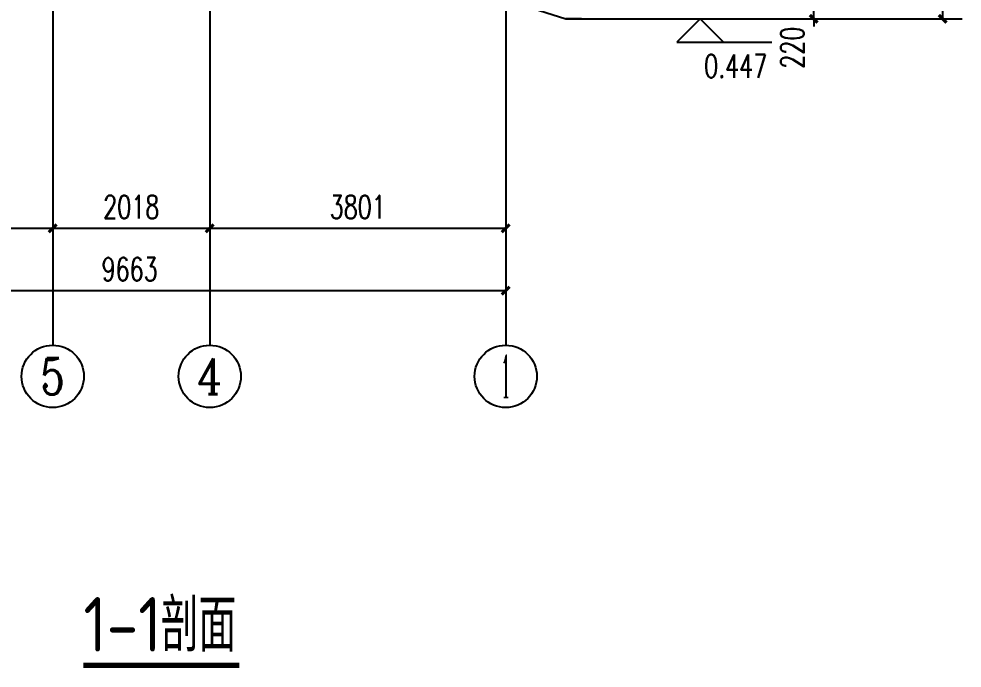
# Model space of a CAD drawing. Extents: x -20250 to 331240, y -699 to 63168.
# Drawn here: x 192385 to 204501, y -692 to 7645 of the extents above; entities that cross this region are included whole.
import ezdxf
from ezdxf.enums import TextEntityAlignment as Align

# ---------------------------------------------------------------- set-up
doc = ezdxf.new("R2010")
doc.units = 0
doc.header["$LTSCALE"] = 1000
doc.header["$MEASUREMENT"] = 0
for name, color, linetype in [('AXIS', 3, 'Continuous'), ('AXIS_TEXT', 7, 'Continuous'), ('DIM_ELEV', 3, 'Continuous'), ('DIM_SYMB', 3, 'Continuous'), ('DOTE', 1, 'Continuous'), ('PUB_DIM', 3, 'Continuous'), ('PUB_TEXT', 7, 'Continuous'), ('WALL', 9, 'Continuous')]:
    doc.layers.add(name, color=color, linetype=linetype)
doc.styles.add('_TCH_AXIS', font='COMPLEX', dxfattribs={"bigfont": 'GBCBIG'})
doc.styles.add('_TCH_DIM', font='SIMPLEX', dxfattribs={"bigfont": 'GBCBIG'})
doc.styles.add('_TCH_DIM_T3', font='SIMPLEX', dxfattribs={"width": 0.705882, "bigfont": 'GBCBIG'})
doc.styles.get("Standard").update_dxf_attribs({"font": 'gbenor.shx', "bigfont": 'gbcbig.shx'})
doc.dimstyles.new('_TCH_ARCH&&100', dxfattribs={"dimtxt": 297.5, "dimasz": 100, "dimexe": 250, "dimexo": 300, "dimgap": 126.25, "dimtad": 1, "dimdec": 0, "dimzin": 0, "dimdsep": 46, "dimtxsty": '_TCH_DIM_T3', "dimblk": 'ARCHTICK', "dimcen": 0.09, "dimclrt": 7, "dimazin": 2, "dimtfac": 1, "dimtdec": 0, "dimtix": 1, "dimtmove": 2, "dimatfit": 3, "dimfxl": 1, "dimtolj": 1, "dimtzin": 0, "dimarcsym": 0})

# ---------------------------------------------------------------- blocks, each defined once
blk = doc.blocks.new('_ArchTick')
at = {"color": 0, "linetype": 'ByBlock', "const_width": 0.4}
blk.add_lwpolyline([(-0.5, -0.5), (0.5, 0.5)], dxfattribs=at)
blk = doc.blocks.new('*D22')
at = {"layer": 'AXIS', "color": 0, "lineweight": -2, "transparency": 16777216}
for p, q in [((188975, 7155), (188975, 4705)), ((192820, 7155), (192820, 4705)), ((192820, 4955), (188975, 4955))]:
    blk.add_line(p, q, dxfattribs=at)
at = {"layer": 'Defpoints', "color": 0, "transparency": 16777216}
for p in [(188975, 7455), (192820, 7455), (188975, 4955)]:
    blk.add_point(p, dxfattribs=at)
at = {"layer": 'AXIS', "color": 0, "lineweight": -2, "transparency": 16777216, "xscale": 100, "yscale": 100, "zscale": 100, "rotation": 180.0000000000002}
blk.add_blockref('_ArchTick', (188975, 4955), dxfattribs=at)
at = {"layer": 'AXIS', "color": 0, "lineweight": -2, "transparency": 16777216, "xscale": 100, "yscale": 100, "zscale": 100}
blk.add_blockref('_ArchTick', (192820, 4955), dxfattribs=at)
at = {"layer": 'AXIS', "color": 7, "transparency": 16777216, "insert": (190898, 5230), "char_height": 297.5, "attachment_point": 5, "style": '_TCH_DIM_T3'}
blk.add_mtext('\\A1;3844', dxfattribs=at)
blk = doc.blocks.new('*D23')
at = {"layer": 'AXIS', "color": 0, "lineweight": -2, "transparency": 16777216}
for p, q in [((192820, 7155), (192820, 4705)), ((194837, 7155), (194837, 4705)), ((194837, 4955), (192820, 4955))]:
    blk.add_line(p, q, dxfattribs=at)
at = {"layer": 'Defpoints', "color": 0, "transparency": 16777216}
for p in [(192820, 7455), (194837, 7455), (192820, 4955)]:
    blk.add_point(p, dxfattribs=at)
at = {"layer": 'AXIS', "color": 0, "lineweight": -2, "transparency": 16777216, "xscale": 100, "yscale": 100, "zscale": 100, "rotation": 180}
blk.add_blockref('_ArchTick', (192820, 4955), dxfattribs=at)
at = {"layer": 'AXIS', "color": 0, "lineweight": -2, "transparency": 16777216, "xscale": 100, "yscale": 100, "zscale": 100}
blk.add_blockref('_ArchTick', (194837, 4955), dxfattribs=at)
at = {"layer": 'AXIS', "color": 7, "transparency": 16777216, "insert": (193828, 5230), "char_height": 297.5, "attachment_point": 5, "style": '_TCH_DIM_T3'}
blk.add_mtext('\\A1;2018', dxfattribs=at)
blk = doc.blocks.new('*D24')
at = {"layer": 'AXIS', "color": 0, "lineweight": -2, "transparency": 16777216}
for p, q in [((194837, 7155), (194837, 4705)), ((198638, 7155), (198638, 4705)), ((198638, 4955), (194837, 4955))]:
    blk.add_line(p, q, dxfattribs=at)
at = {"layer": 'Defpoints', "color": 0, "transparency": 16777216}
for p in [(194837, 7455), (198638, 7455), (194837, 4955)]:
    blk.add_point(p, dxfattribs=at)
at = {"layer": 'AXIS', "color": 0, "lineweight": -2, "transparency": 16777216, "xscale": 100, "yscale": 100, "zscale": 100, "rotation": 180.0000000000002}
blk.add_blockref('_ArchTick', (194837, 4955), dxfattribs=at)
at = {"layer": 'AXIS', "color": 0, "lineweight": -2, "transparency": 16777216, "xscale": 100, "yscale": 100, "zscale": 100}
blk.add_blockref('_ArchTick', (198638, 4955), dxfattribs=at)
at = {"layer": 'AXIS', "color": 7, "transparency": 16777216, "insert": (196738, 5230), "char_height": 297.5, "attachment_point": 5, "style": '_TCH_DIM_T3'}
blk.add_mtext('\\A1;3801', dxfattribs=at)
blk = doc.blocks.new('*D54')
at = {"layer": 'Defpoints', "color": 0, "transparency": 16777216}
for p in [(201137, 16744), (204251, 16744), (201137, 7645)]:
    blk.add_point(p, dxfattribs=at)
at = {"layer": 'PUB_DIM', "color": 0, "lineweight": -2, "transparency": 16777216}
for p, q in [((201437, 16744), (204501, 16744)), ((204251, 7645), (204251, 16744)), ((201437, 7645), (204501, 7645))]:
    blk.add_line(p, q, dxfattribs=at)
at = {"layer": 'PUB_DIM', "color": 0, "lineweight": -2, "transparency": 16777216, "xscale": 100, "yscale": 100, "zscale": 100}
for p, rotation in [((204251, 16744), 90), ((204251, 7645), 270)]:
    blk.add_blockref('_ArchTick', p, dxfattribs=dict(at, rotation=rotation))
at = {"layer": 'PUB_DIM', "color": 7, "transparency": 16777216, "insert": (203976, 12194), "char_height": 297.5, "attachment_point": 5, "rotation": 90, "style": '_TCH_DIM_T3'}
blk.add_mtext('\\A1;9100', dxfattribs=at)
blk = doc.blocks.new('*D55')
at = {"layer": 'Defpoints', "color": 0, "transparency": 16777216}
for p in [(200837, 7865), (202594, 7865), (200837, 7645)]:
    blk.add_point(p, dxfattribs=at)
at = {"layer": 'PUB_DIM', "color": 0, "lineweight": -2, "transparency": 16777216}
for p, q in [((202594, 7865), (202594, 7965)), ((201137, 7865), (202844, 7865)), ((202594, 7645), (202594, 7865)), ((201137, 7645), (202844, 7645)), ((202594, 7645), (202594, 7545))]:
    blk.add_line(p, q, dxfattribs=at)
at = {"layer": 'PUB_DIM', "color": 0, "lineweight": -2, "transparency": 16777216, "xscale": 100, "yscale": 100, "zscale": 100}
for p, rotation in [((202594, 7865), 270), ((202594, 7645), 90)]:
    blk.add_blockref('_ArchTick', p, dxfattribs=dict(at, rotation=rotation))
at = {"layer": 'PUB_DIM', "color": 7, "transparency": 16777216, "insert": (202319, 7275), "char_height": 297.5, "attachment_point": 5, "rotation": 90, "style": '_TCH_DIM_T3'}
blk.add_mtext('\\A1;220', dxfattribs=at)
blk = doc.blocks.new('*D111')
at = {"layer": 'AXIS', "color": 0, "lineweight": -2, "transparency": 16777216}
for p, q in [((188975, 7155), (188975, 3905)), ((198638, 7155), (198638, 3905)), ((188975, 4155), (198638, 4155))]:
    blk.add_line(p, q, dxfattribs=at)
at = {"layer": 'Defpoints', "color": 0, "transparency": 16777216}
for p in [(188975, 7455), (198638, 7455), (198638, 4155)]:
    blk.add_point(p, dxfattribs=at)
at = {"layer": 'AXIS', "color": 0, "lineweight": -2, "transparency": 16777216, "xscale": 100, "yscale": 100, "zscale": 100, "rotation": 180}
blk.add_blockref('_ArchTick', (188975, 4155), dxfattribs=at)
at = {"layer": 'AXIS', "color": 0, "lineweight": -2, "transparency": 16777216, "xscale": 100, "yscale": 100, "zscale": 100}
blk.add_blockref('_ArchTick', (198638, 4155), dxfattribs=at)
at = {"layer": 'AXIS', "color": 7, "transparency": 16777216, "insert": (193807, 4430), "char_height": 297.5, "attachment_point": 5, "style": '_TCH_DIM_T3'}
blk.add_mtext('\\A1;9663', dxfattribs=at)

msp = doc.modelspace()

# ---------------------------------------------------------------- linework, layer by layer
at = {"layer": 'AXIS'}
for p, q in [((192819.7, 7454.5, 0), (192819.7, 3454.5, 0)), ((194837.3, 7454.5, 0), (194837.3, 3454.5, 0)), ((198638.3, 7454.5, 0), (198638.3, 3454.5, 0))]:
    msp.add_line(p, q, dxfattribs=at)
for centre in [(192819.7, 3054.5), (194837.3, 3054.5), (198638.3, 3054.5)]:
    msp.add_circle(centre, 400, dxfattribs=at)
at = {"layer": 'DIM_ELEV'}
for p, q in [((200410.3, 7644.6), (201437.4, 7644.6)), ((201137.4, 7644.6), (200837.4, 7344.6)), ((201137.4, 7644.6), (201437.4, 7344.6)), ((200837.4, 7344.6), (202057.4, 7344.6))]:
    msp.add_line(p, q, dxfattribs=at)
at = {"layer": 'DIM_SYMB', "const_width": 70}
msp.add_lwpolyline([(193214.1, -656.6), (195217, -656.6)], dxfattribs=at)
at = {"layer": 'DOTE'}
for p, q in [((192819.7, 7864.9, 0), (192819.7, 7454.5, 0)), ((194837.3, 7864.9, 0), (194837.3, 7454.5, 0)), ((198638.3, 7864.9, 0), (198638.3, 7454.5, 0))]:
    msp.add_line(p, q, dxfattribs=at)
at = {"layer": 'DOTE', "elevation": 0}
msp.add_lwpolyline([(199411, 7644.6), (202243.7, 7644.6)], dxfattribs=at)
at = {"layer": 'WALL'}
for points in [[(198721.4, 7864.9, 0), (199411, 7644.6, 0)], [(199612.1, 7644.6, 0), (199411, 7644.6, 0)]]:
    msp.add_polyline3d(points, dxfattribs=at)

# ---------------------------------------------------------------- texts
at = {"layer": 'AXIS_TEXT', "style": '_TCH_AXIS'}
for s, height, p, p2 in [('5', 465.9, (192664.4, 2821.5), (192975, 2821.5)), ('4', 455.7, (194674.6, 2826.7), (195000, 2826.7)), ('1', 544.8, (198573.4, 2782.1), (198703.1, 2782.1))]:
    msp.add_text(s, height=height, dxfattribs=at).set_placement(p, p2, align=Align.FIT)
at = {"layer": 'PUB_TEXT', "style": '_TCH_DIM', "width": 0.705882}
msp.add_text('0.447', height=297.5, dxfattribs=at).set_placement((201187.4, 6889.6))
at = {"layer": 'PUB_TEXT'}
for s, height, p in [('剖面', 675.18, (194205.7, -479.3)), ('1-1', 700, (193214.1, -479.3))]:
    msp.add_text(s, height=height, dxfattribs=at).set_placement(p)

# ---------------------------------------------------------------- dimensions: what is measured, and where the dimension line sits
at = {"layer": 'AXIS'}
for p1, p2, distance, picture, middle in [((192819.7, 7454.5, 0), (188975.5, 7454.5, 0), 2500, '*D22', (190897.6, 5229.5, 0)), ((188975.5, 7454.5), (198638.3, 7454.5), -3300, '*D111', (193806.9, 4429.5)), ((194837.3, 7454.5, 0), (192819.7, 7454.5, 0), 2500, '*D23', (193828.5, 5229.5, 0)), ((198638.3, 7454.5, 0), (194837.3, 7454.5, 0), 2500, '*D24', (196737.8, 5229.5, 0))]:
    dim = msp.add_aligned_dim(p1=p1, p2=p2, distance=distance, dimstyle='_TCH_ARCH&&100', dxfattribs=at)
    dim.commit()
    dim.dimension.update_dxf_attribs({"geometry": picture, "text_midpoint": middle})
at = {"layer": 'PUB_DIM'}
dim = msp.add_aligned_dim(p1=(201137.4, 7644.6), p2=(201137.4, 16744.3), distance=-3113.2, dimstyle='_TCH_ARCH&&100', dxfattribs=at)
dim.commit()
dim.dimension.update_dxf_attribs({"geometry": '*D54', "text_midpoint": (203975.6, 12194.5)})
dim = msp.add_linear_dim(base=(202593.5, 7864.9), p1=(200837.4, 7644.6), p2=(200837.4, 7864.9), angle=90, dimstyle='_TCH_ARCH&&100', dxfattribs=at)
dim.commit()
dim.dimension.update_dxf_attribs({"geometry": '*D55', "text_midpoint": (202318.5, 7274.6), "dimtype": 129})

doc.saveas('drawing.dxf')
